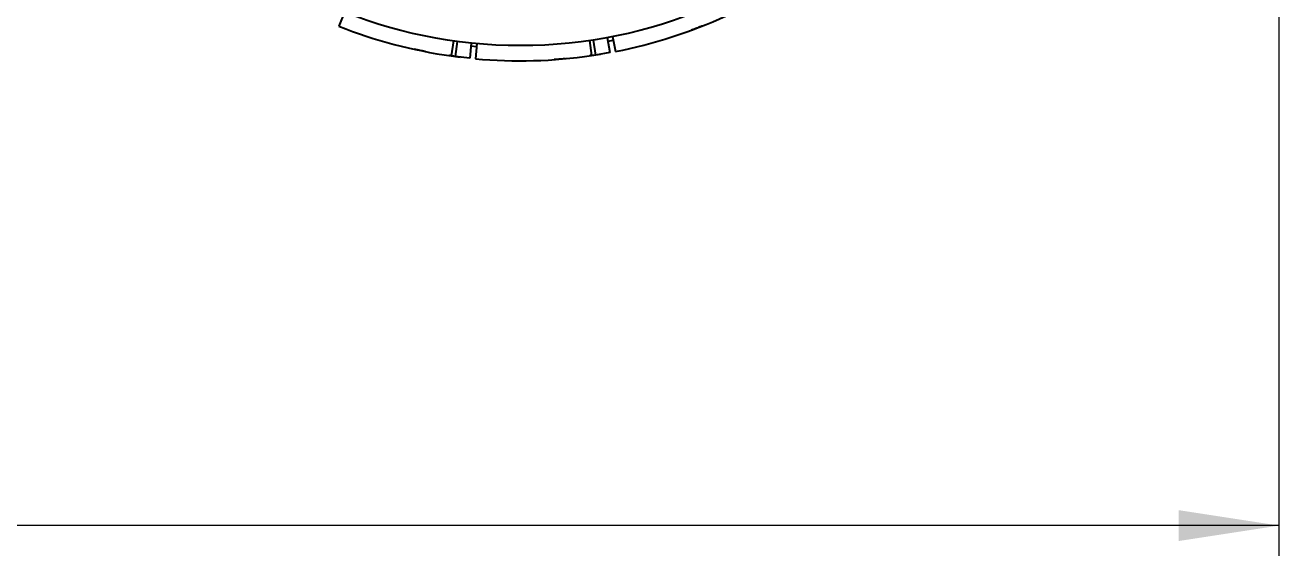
# Model space of a CAD drawing. Header units: millimetres. Extents: x 53 to 380, y 29 to 265.
# Drawn here: x 149.16 to 190.48, y 184.54 to 202.03 of the extents above; entities that cross this region are included whole.
import ezdxf

# ---------------------------------------------------------------- set-up
doc = ezdxf.new("R2010")
doc.units = ezdxf.units.MM
doc.styles.add('SLDTEXTSTYLE0', font='TXT', dxfattribs={"width": 0.75})
doc.dimstyles.new('SLDDIMSTYLE0', dxfattribs={"dimtxt": 3.5, "dimasz": 3.302, "dimexe": 0, "dimexo": 0.0625, "dimgap": 0.875, "dimtad": 1, "dimlfac": 2, "dimrnd": 1e-09, "dimzin": 4, "dimdsep": 46, "dimtxsty": 'SLDTEXTSTYLE0', "dimsah": 1, "dimcen": 0.09, "dimadec": 0, "dimazin": 1, "dimtfac": 1, "dimtofl": 0, "dimtmove": 0, "dimatfit": 3, "dimfxl": 1, "dimfrac": 2, "dimtolj": 1, "dimtzin": 12, "dimarcsym": 0})

# ---------------------------------------------------------------- blocks, each defined once
blk = doc.blocks.new('_D')
at = {"color": 7, "linetype": 'Continuous', "lineweight": 0, "transparency": 16777216}
for p, q in [((190.484, 226.312), (190.484, 184.535)), ((53.484, 210.562), (53.484, 184.535)), ((190.484, 185.535), (53.484, 185.535))]:
    blk.add_line(p, q, dxfattribs=at)
at = {"color": 7, "linetype": 'Continuous', "lineweight": 18, "transparency": 16777216}
for points in [[(53.484, 185.535), (56.786, 185.027), (56.786, 186.043)], [(190.484, 185.535), (187.182, 186.043), (187.182, 185.027)]]:
    blk.add_solid(points, dxfattribs=at)
at = {"color": 7, "linetype": 'Continuous', "lineweight": 18, "transparency": 16777216, "insert": (109.937, 190.047), "char_height": 3.5, "attachment_point": 1, "style": 'SLDTEXTSTYLE0'}
blk.add_mtext('274.00', dxfattribs=at)

msp = doc.modelspace()

# ---------------------------------------------------------------- linework, layer by layer
at = {"color": 7, "linetype": 'Continuous', "lineweight": 25}
for p, q in [((159.6872, 202.4564), (159.5032, 201.9915)), ((163.2754, 201.5066), (163.2053, 201.0115)), ((163.4041, 201.4889), (163.3381, 200.9933)), ((163.868, 201.4341), (163.8167, 200.9367)), ((163.8575, 201.3459), (164.0387, 201.3278)), ((164.0479, 201.4166), (164.0023, 200.9187)), ((167.7583, 201.5162), (167.8305, 201.0214)), ((167.8868, 201.5355), (167.9631, 201.0413)), ((168.3474, 201.6136), (168.4383, 201.1219)), ((168.5248, 201.6474), (168.6214, 201.1569)), ((163.3381, 200.9933), (163.1539, 201.0334)), ((163.8167, 200.9367), (163.3381, 200.9933)), ((167.9631, 201.0413), (167.775, 201.028)), ((168.4383, 201.1219), (167.9631, 201.0413))]:
    msp.add_line(p, q, dxfattribs=at)
at = {"color": 7, "linetype": 'Continuous', "lineweight": 25, "flags": 128}
msp.add_lwpolyline([(168.3667, 201.4994), (168.4329, 201.5111), (168.5461, 201.5318)], dxfattribs=at)
at = {"color": 7, "linetype": 'Continuous', "lineweight": 25}
msp.add_circle((165.4835, 217.101), 15.75, dxfattribs=at)
for start, end in [(281.13365, 294.66781), (248.40638, 261.94054), (261.94054, 262.9802), (264.77002, 278.30418), (278.30418, 279.34383)]:
    msp.add_arc((165.4835, 217.101), 16.25, start, end, dxfattribs=at)
for points, knots in [([(171.4736, 201.9954), (171.467, 201.9927), (171.4538, 201.9874), (171.3442, 201.9446), (171.229, 201.9), (171.1391, 201.8672), (171.12, 201.8602)], [0, 0, 0, 0, 0.3040602, 0.6094744, 0.9172039, 1, 1, 1, 1]), ([(162.356, 201.1548), (162.349, 201.1562), (162.335, 201.1589), (162.2197, 201.1821), (162.0986, 201.2069), (162.0052, 201.2279), (161.9854, 201.2323)], [0, 0, 0, 0, 0.3040601, 0.6094754, 0.9172043, 1, 1, 1, 1]), ([(166.9752, 200.9196), (166.9682, 200.919), (166.954, 200.9176), (166.8368, 200.9074), (166.7136, 200.897), (166.6181, 200.8909), (166.5979, 200.8896)], [0, 0, 0, 0, 0.3040607, 0.6094757, 0.9172061, 1, 1, 1, 1])]:
    msp.add_open_spline(points, degree=3, knots=knots, dxfattribs=at)

# ---------------------------------------------------------------- dimensions: what is measured, and where the dimension line sits
at = {"color": 7, "linetype": 'Continuous', "lineweight": 18}
dim = msp.add_linear_dim(base=(53.4835, 185.5355), p1=(190.4835, 227.3116), p2=(53.4835, 211.5616), dimstyle='SLDDIMSTYLE0', dxfattribs=at)
dim.commit()
dim.dimension.update_dxf_attribs({"geometry": '_D', "text_midpoint": (117.0483, 185.5355), "dimtype": 160})

doc.saveas('drawing.dxf')
